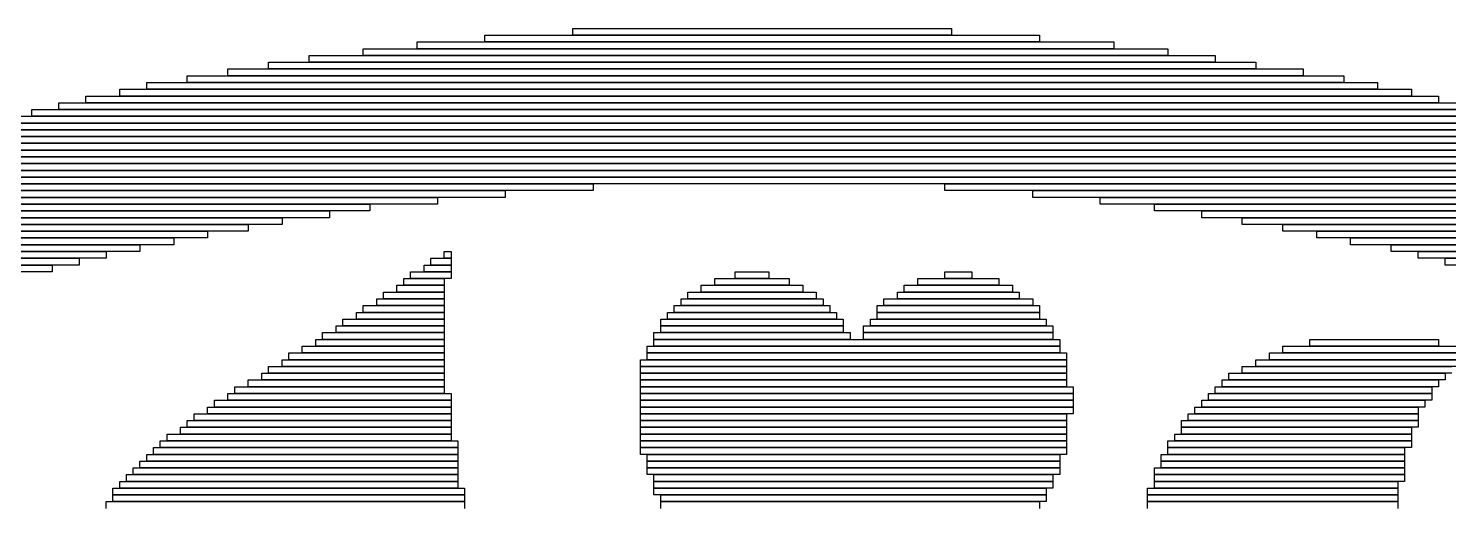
# Model space of a CAD drawing. Extents: x 48 to 975, y 50 to 982.
# Drawn here: x 403.5 to 613.5, y 911.4 to 982 of the extents above; entities that cross this region are included whole.
import ezdxf

# ---------------------------------------------------------------- set-up
doc = ezdxf.new("R2010")
doc.units = 0

msp = doc.modelspace()

# ---------------------------------------------------------------- linework, layer by layer
for p, q in [((471, 981), (553, 981)), ((471, 980), (471, 981)), ((484, 982), (540, 982)), ((484, 981), (484, 982)), ((540, 981), (484, 981)), ((540, 982), (540, 981)), ((553, 981), (553, 980)), ((453, 979), (572, 979)), ((453, 978), (453, 979)), ((461, 980), (564, 980)), ((461, 979), (461, 980)), ((564, 979), (461, 979)), ((553, 980), (471, 980)), ((564, 980), (564, 979)), ((572, 979), (572, 978)), ((439, 977), (585, 977)), ((439, 976), (439, 977)), ((445, 978), (579, 978)), ((445, 977), (445, 978)), ((579, 977), (445, 977)), ((572, 978), (453, 978)), ((579, 978), (579, 977)), ((585, 977), (585, 976)), ((427, 975), (598, 975)), ((427, 974), (427, 975)), ((433, 976), (592, 976)), ((433, 975), (433, 976)), ((592, 975), (433, 975)), ((585, 976), (439, 976)), ((592, 976), (592, 975)), ((598, 975), (598, 974)), ((417, 973), (608, 973)), ((417, 972), (417, 973)), ((421, 974), (603, 974)), ((421, 973), (421, 974)), ((603, 973), (421, 973)), ((598, 974), (427, 974)), ((603, 974), (603, 973)), ((608, 973), (608, 972)), ((408, 971), (616, 971)), ((408, 970), (408, 971)), ((412, 972), (612, 972)), ((412, 971), (412, 972)), ((612, 971), (412, 971)), ((608, 972), (417, 972)), ((612, 972), (612, 971)), ((400, 969), (625, 969)), ((404, 970), (621, 970)), ((404, 969), (404, 970)), ((621, 969), (404, 969)), ((616, 970), (408, 970)), ((388, 966), (636, 966)), ((392, 967), (632, 967)), ((632, 966), (392, 966)), ((396, 968), (629, 968)), ((629, 967), (396, 967)), ((625, 968), (400, 968)), ((381, 964), (643, 964)), ((385, 965), (640, 965)), ((640, 964), (385, 964)), ((636, 965), (388, 965)), ((375, 962), (650, 962)), ((378, 963), (646, 963)), ((646, 962), (378, 962)), ((643, 963), (381, 963)), ((369, 960), (656, 960)), ((372, 961), (653, 961)), ((653, 960), (372, 960)), ((650, 961), (375, 961)), ((363, 958), (474, 958)), ((366, 959), (487, 959)), ((487, 958), (366, 958)), ((656, 959), (369, 959)), ((474, 958), (474, 957)), ((487, 959), (487, 958)), ((539, 959), (659, 959)), ((539, 958), (539, 959)), ((659, 958), (539, 958)), ((552, 958), (662, 958)), ((552, 957), (552, 958)), ((357, 956), (454, 956)), ((360, 957), (464, 957)), ((464, 956), (360, 956)), ((474, 957), (363, 957)), ((454, 956), (454, 955)), ((464, 957), (464, 956)), ((662, 957), (552, 957)), ((562, 957), (665, 957)), ((562, 956), (562, 957)), ((665, 956), (562, 956)), ((570, 956), (668, 956)), ((570, 955), (570, 956)), ((352, 954), (441, 954)), ((355, 955), (448, 955)), ((448, 954), (355, 954)), ((454, 955), (357, 955)), ((441, 954), (441, 953)), ((448, 955), (448, 954)), ((668, 955), (570, 955)), ((577, 955), (670, 955)), ((577, 954), (577, 955)), ((670, 954), (577, 954)), ((583, 954), (673, 954)), ((583, 953), (583, 954)), ((347, 952), (430, 952)), ((349, 953), (436, 953)), ((436, 952), (349, 952)), ((441, 953), (352, 953)), ((430, 952), (430, 951)), ((436, 953), (436, 952)), ((673, 953), (583, 953)), ((589, 953), (675, 953)), ((589, 952), (589, 953)), ((675, 952), (589, 952)), ((594, 952), (678, 952)), ((594, 951), (594, 952)), ((342, 950), (420, 950)), ((344, 951), (425, 951)), ((425, 950), (344, 950)), ((430, 951), (347, 951)), ((420, 950), (420, 949)), ((425, 951), (425, 950)), ((678, 951), (594, 951)), ((599, 951), (680, 951)), ((599, 950), (599, 951)), ((680, 950), (599, 950)), ((605, 950), (683, 950)), ((605, 949), (605, 950)), ((337, 948), (411, 948)), ((339, 949), (415, 949)), ((415, 948), (339, 948)), ((420, 949), (342, 949)), ((411, 948), (411, 947)), ((415, 949), (415, 948)), ((463, 948), (466, 948)), ((463, 947), (463, 948)), ((465, 949), (466, 949)), ((465, 948), (465, 949)), ((466, 948), (465, 948)), ((466, 949), (466, 948)), ((466, 948), (466, 947)), ((683, 949), (605, 949)), ((609, 949), (685, 949)), ((609, 948), (609, 949)), ((685, 948), (609, 948)), ((613, 948), (688, 948)), ((613, 947), (613, 948)), ((335, 947), (407, 947)), ((407, 946), (335, 946)), ((411, 947), (337, 947)), ((407, 947), (407, 946)), ((459, 945), (465, 945)), ((459, 944), (459, 945)), ((460, 946), (466, 946)), ((460, 945), (460, 946)), ((466, 945), (460, 945)), ((462, 947), (466, 947)), ((462, 946), (462, 947)), ((466, 946), (462, 946)), ((466, 947), (463, 947)), ((465, 945), (465, 944)), ((466, 947), (466, 946)), ((466, 946), (466, 945)), ((505, 945), (516, 945)), ((505, 944), (505, 945)), ((508, 946), (513, 946)), ((508, 945), (508, 946)), ((513, 945), (508, 945)), ((513, 946), (513, 945)), ((516, 945), (516, 944)), ((535, 945), (547, 945)), ((535, 944), (535, 945)), ((539, 946), (543, 946)), ((539, 945), (539, 946)), ((543, 945), (539, 945)), ((543, 946), (543, 945)), ((547, 945), (547, 944)), ((688, 947), (613, 947)), ((456, 943), (465, 943)), ((456, 942), (456, 943)), ((458, 944), (465, 944)), ((458, 943), (458, 944)), ((465, 943), (458, 943)), ((465, 944), (459, 944)), ((465, 944), (465, 943)), ((465, 943), (465, 942)), ((501, 943), (520, 943)), ((501, 942), (501, 943)), ((503, 944), (518, 944)), ((503, 943), (503, 944)), ((518, 943), (503, 943)), ((516, 944), (505, 944)), ((518, 944), (518, 943)), ((520, 943), (520, 942)), ((532, 943), (550, 943)), ((532, 942), (532, 943)), ((533, 944), (549, 944)), ((533, 943), (533, 944)), ((549, 943), (533, 943)), ((547, 944), (535, 944)), ((549, 944), (549, 943)), ((550, 943), (550, 942)), ((453, 941), (465, 941)), ((453, 940), (453, 941)), ((455, 942), (465, 942)), ((455, 941), (455, 942)), ((465, 941), (455, 941)), ((465, 942), (456, 942)), ((465, 942), (465, 941)), ((465, 941), (465, 940)), ((499, 941), (522, 941)), ((499, 940), (499, 941)), ((500, 942), (521, 942)), ((500, 941), (500, 942)), ((521, 941), (500, 941)), ((520, 942), (501, 942)), ((521, 942), (521, 941)), ((522, 941), (522, 940)), ((529, 941), (553, 941)), ((529, 940), (529, 941)), ((530, 942), (552, 942)), ((530, 941), (530, 942)), ((552, 941), (530, 941)), ((550, 942), (532, 942)), ((552, 942), (552, 941)), ((553, 941), (553, 940)), ((450, 939), (465, 939)), ((450, 938), (450, 939)), ((452, 940), (465, 940)), ((452, 939), (452, 940)), ((465, 939), (452, 939)), ((465, 940), (453, 940)), ((465, 940), (465, 939)), ((465, 939), (465, 938)), ((497, 939), (524, 939)), ((497, 938), (497, 939)), ((498, 940), (523, 940)), ((498, 939), (498, 940)), ((523, 939), (498, 939)), ((522, 940), (499, 940)), ((523, 940), (523, 939)), ((524, 939), (524, 938)), ((528, 939), (554, 939)), ((528, 938), (528, 939)), ((553, 940), (529, 940)), ((529, 940), (553, 940)), ((529, 939), (529, 940)), ((553, 939), (529, 939)), ((553, 940), (553, 939)), ((554, 939), (554, 938)), ((447, 937), (465, 937)), ((447, 936), (447, 937)), ((449, 938), (465, 938)), ((449, 937), (449, 938)), ((465, 937), (449, 937)), ((465, 938), (450, 938)), ((465, 938), (465, 937)), ((465, 937), (465, 936)), ((496, 937), (525, 937)), ((496, 936), (496, 937)), ((524, 938), (497, 938)), ((497, 938), (524, 938)), ((497, 937), (497, 938)), ((524, 937), (497, 937)), ((524, 938), (524, 937)), ((525, 937), (525, 936)), ((527, 938), (555, 938)), ((527, 937), (527, 938)), ((555, 937), (527, 937)), ((527, 937), (555, 937)), ((527, 936), (527, 937)), ((554, 938), (528, 938)), ((555, 938), (555, 937)), ((555, 937), (555, 936)), ((444, 935), (465, 935)), ((444, 934), (444, 935)), ((446, 936), (465, 936)), ((446, 935), (446, 936)), ((465, 935), (446, 935)), ((465, 936), (447, 936)), ((465, 936), (465, 935)), ((465, 935), (465, 934)), ((495, 935), (556, 935)), ((495, 934), (495, 935)), ((525, 936), (496, 936)), ((496, 936), (556, 936)), ((496, 935), (496, 936)), ((556, 935), (496, 935)), ((555, 936), (527, 936)), ((556, 936), (556, 935)), ((556, 935), (556, 934)), ((589, 935), (616, 935)), ((589, 934), (589, 935)), ((593, 936), (612, 936)), ((593, 935), (593, 936)), ((612, 935), (593, 935)), ((612, 936), (612, 935)), ((441, 933), (465, 933)), ((441, 932), (441, 933)), ((442, 934), (465, 934)), ((442, 933), (442, 934)), ((465, 933), (442, 933)), ((465, 934), (444, 934)), ((465, 934), (465, 933)), ((465, 933), (465, 932)), ((494, 933), (557, 933)), ((494, 932), (494, 933)), ((556, 934), (495, 934)), ((495, 934), (557, 934)), ((495, 933), (495, 934)), ((557, 933), (495, 933)), ((557, 934), (557, 933)), ((557, 933), (557, 932)), ((585, 933), (615, 933)), ((585, 932), (585, 933)), ((587, 934), (616, 934)), ((587, 933), (587, 934)), ((616, 933), (587, 933)), ((616, 934), (589, 934)), ((438, 931), (465, 931)), ((438, 930), (438, 931)), ((439, 932), (465, 932)), ((439, 931), (439, 932)), ((465, 931), (439, 931)), ((465, 932), (441, 932)), ((465, 932), (465, 931)), ((465, 931), (465, 930)), ((557, 932), (494, 932)), ((494, 932), (557, 932)), ((494, 931), (494, 932)), ((557, 931), (494, 931)), ((494, 931), (557, 931)), ((494, 930), (494, 931)), ((557, 932), (557, 931)), ((557, 931), (557, 930)), ((581, 931), (613, 931)), ((581, 930), (581, 931)), ((583, 932), (614, 932)), ((583, 931), (583, 932)), ((614, 931), (583, 931)), ((615, 932), (585, 932)), ((613, 931), (613, 930)), ((434, 929), (465, 929)), ((434, 928), (434, 929)), ((436, 930), (465, 930)), ((436, 929), (436, 930)), ((465, 929), (436, 929)), ((465, 930), (438, 930)), ((465, 930), (465, 929)), ((465, 929), (465, 928)), ((557, 930), (494, 930)), ((494, 930), (557, 930)), ((494, 929), (494, 930)), ((557, 929), (494, 929)), ((494, 929), (558, 929)), ((494, 928), (494, 929)), ((557, 930), (557, 929)), ((558, 929), (558, 928)), ((579, 929), (611, 929)), ((579, 928), (579, 929)), ((580, 930), (612, 930)), ((580, 929), (580, 930)), ((612, 929), (580, 929)), ((613, 930), (581, 930)), ((611, 929), (611, 928)), ((612, 930), (612, 929)), ((431, 927), (466, 927)), ((431, 926), (431, 927)), ((433, 928), (466, 928)), ((433, 927), (433, 928)), ((466, 927), (433, 927)), ((465, 928), (434, 928)), ((466, 928), (466, 927)), ((466, 927), (466, 926)), ((558, 928), (494, 928)), ((494, 928), (558, 928)), ((494, 927), (494, 928)), ((558, 927), (494, 927)), ((494, 927), (558, 927)), ((494, 926), (494, 927)), ((558, 928), (558, 927)), ((558, 927), (558, 926)), ((577, 927), (610, 927)), ((577, 926), (577, 927)), ((578, 928), (611, 928)), ((578, 927), (578, 928)), ((611, 927), (578, 927)), ((611, 928), (579, 928)), ((610, 927), (610, 926)), ((611, 928), (611, 927)), ((427, 924), (466, 924)), ((427, 923), (427, 924)), ((428, 925), (466, 925)), ((428, 924), (428, 925)), ((466, 924), (428, 924)), ((430, 926), (466, 926)), ((430, 925), (430, 926)), ((466, 925), (430, 925)), ((466, 926), (431, 926)), ((466, 926), (466, 925)), ((466, 925), (466, 924)), ((466, 924), (466, 923)), ((558, 926), (494, 926)), ((494, 926), (558, 926)), ((494, 925), (494, 926)), ((558, 925), (494, 925)), ((494, 925), (557, 925)), ((494, 924), (494, 925)), ((557, 924), (494, 924)), ((494, 924), (557, 924)), ((494, 923), (494, 924)), ((557, 925), (557, 924)), ((557, 924), (557, 923)), ((558, 926), (558, 925)), ((574, 924), (609, 924)), ((574, 923), (574, 924)), ((575, 925), (609, 925)), ((575, 924), (575, 925)), ((609, 924), (575, 924)), ((576, 926), (609, 926)), ((576, 925), (576, 926)), ((609, 925), (576, 925)), ((610, 926), (577, 926)), ((609, 926), (609, 925)), ((609, 925), (609, 924)), ((609, 924), (609, 923)), ((424, 922), (466, 922)), ((424, 921), (424, 922)), ((426, 923), (466, 923)), ((426, 922), (426, 923)), ((466, 922), (426, 922)), ((466, 923), (427, 923)), ((466, 923), (466, 922)), ((466, 922), (466, 921)), ((557, 923), (494, 923)), ((494, 923), (557, 923)), ((494, 922), (494, 923)), ((557, 922), (494, 922)), ((494, 922), (557, 922)), ((494, 921), (494, 922)), ((557, 923), (557, 922)), ((557, 922), (557, 921)), ((573, 922), (608, 922)), ((573, 921), (573, 922)), ((609, 923), (574, 923)), ((574, 923), (608, 923)), ((574, 922), (574, 923)), ((608, 922), (574, 922)), ((608, 923), (608, 922)), ((608, 922), (608, 921)), ((422, 920), (467, 920)), ((422, 919), (422, 920)), ((423, 921), (467, 921)), ((423, 920), (423, 921)), ((467, 920), (423, 920)), ((466, 921), (424, 921)), ((467, 921), (467, 920)), ((467, 920), (467, 919)), ((557, 921), (494, 921)), ((494, 921), (557, 921)), ((494, 920), (494, 921)), ((557, 920), (494, 920)), ((494, 920), (557, 920)), ((494, 919), (494, 920)), ((557, 921), (557, 920)), ((557, 920), (557, 919)), ((572, 921), (608, 921)), ((572, 920), (572, 921)), ((608, 920), (572, 920)), ((572, 920), (607, 920)), ((572, 919), (572, 920)), ((608, 921), (573, 921)), ((607, 920), (607, 919)), ((608, 921), (608, 920)), ((420, 918), (467, 918)), ((420, 917), (420, 918)), ((421, 919), (467, 919)), ((421, 918), (421, 919)), ((467, 918), (421, 918)), ((467, 919), (422, 919)), ((467, 919), (467, 918)), ((467, 918), (467, 917)), ((557, 919), (494, 919)), ((495, 919), (556, 919)), ((495, 918), (495, 919)), ((556, 918), (495, 918)), ((495, 918), (556, 918)), ((495, 917), (495, 918)), ((556, 919), (556, 918)), ((556, 918), (556, 917)), ((571, 919), (607, 919)), ((571, 918), (571, 919)), ((607, 918), (571, 918)), ((571, 918), (607, 918)), ((571, 917), (571, 918)), ((607, 919), (572, 919)), ((607, 919), (607, 918)), ((607, 918), (607, 917)), ((418, 916), (467, 916)), ((418, 915), (418, 916)), ((419, 917), (467, 917)), ((419, 916), (419, 917)), ((467, 916), (419, 916)), ((467, 917), (420, 917)), ((467, 917), (467, 916)), ((467, 916), (467, 915)), ((556, 917), (495, 917)), ((495, 917), (556, 917)), ((495, 916), (495, 917)), ((556, 916), (495, 916)), ((496, 916), (555, 916)), ((496, 915), (496, 916)), ((555, 916), (555, 915)), ((556, 917), (556, 916)), ((570, 917), (607, 917)), ((570, 916), (570, 917)), ((607, 916), (570, 916)), ((570, 916), (607, 916)), ((570, 915), (570, 916)), ((607, 917), (571, 917)), ((607, 917), (607, 916)), ((607, 916), (607, 915)), ((416, 914), (468, 914)), ((416, 913), (416, 914)), ((417, 915), (467, 915)), ((417, 914), (417, 915)), ((467, 914), (417, 914)), ((467, 915), (418, 915)), ((467, 915), (467, 914)), ((468, 914), (468, 913)), ((555, 915), (496, 915)), ((496, 915), (555, 915)), ((496, 914), (496, 915)), ((555, 914), (496, 914)), ((496, 914), (554, 914)), ((496, 913), (496, 914)), ((554, 914), (554, 913)), ((555, 915), (555, 914)), ((569, 914), (606, 914)), ((569, 913), (569, 914)), ((607, 915), (570, 915)), ((570, 915), (606, 915)), ((570, 914), (570, 915)), ((606, 914), (570, 914)), ((606, 915), (606, 914)), ((606, 914), (606, 913)), ((415, 912), (468, 912)), ((415, 911), (415, 912)), ((468, 913), (416, 913)), ((416, 913), (468, 913)), ((416, 912), (416, 913)), ((468, 912), (416, 912)), ((468, 913), (468, 912)), ((468, 912), (468, 911)), ((554, 913), (496, 913)), ((497, 913), (554, 913)), ((497, 912), (497, 913)), ((554, 912), (497, 912)), ((497, 912), (553, 912)), ((497, 911), (497, 912)), ((553, 912), (553, 911)), ((554, 913), (554, 912)), ((606, 913), (569, 913)), ((569, 913), (606, 913)), ((569, 912), (569, 913)), ((606, 912), (569, 912)), ((569, 912), (606, 912)), ((569, 911), (569, 912)), ((606, 913), (606, 912)), ((606, 912), (606, 911))]:
    msp.add_line(p, q)

doc.saveas('drawing.dxf')
